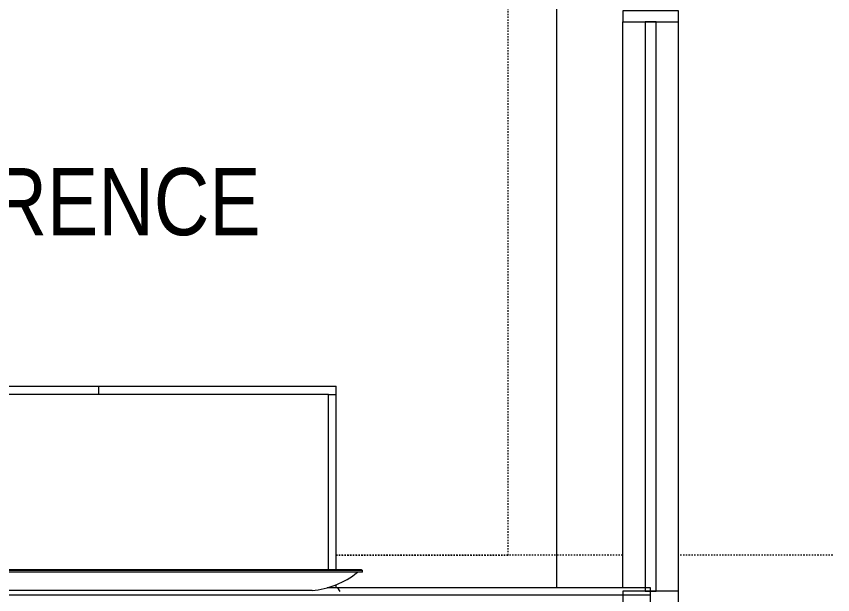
# Model space of a CAD drawing. Header units: inches. Extents: x 46946 to 48441, y 40324 to 42003.
# Drawn here: x 48368.4 to 48441.4, y 40735.8 to 40787.5 of the extents above; entities that cross this region are included whole.
import ezdxf

# ---------------------------------------------------------------- set-up
doc = ezdxf.new("R2010")
doc.units = ezdxf.units.IN
doc.header["$MEASUREMENT"] = 0
doc.linetypes.add('Dash 1_8_', pattern=[0.25, 0.125, -0.125])
for name, color, linetype, lineweight in [('8_ TYPICAL FLOOR PLAN__6th _ 10th__dwg _3_', 8, 'Continuous', 9), ('A-AREA-IDEN', 2, 'Continuous', 9), ('A-GLAZ-CURT', 52, 'Continuous', 9), ('A-GLAZ-CWMG', 51, 'Continuous', 9), ('A-WALL', 113, 'Continuous', 9), ('A-WALL-PATT', 111, 'Continuous', 13), ('I-FURN', 30, 'Continuous', 9), ('I-WALL', 2, 'Continuous', 9), ('Q-CASE', 31, 'Continuous', 9), ('Q-SPCQ', 91, 'Continuous', 9), ('THIN', 7, 'Continuous', 9)]:
    doc.layers.add(name, color=color, linetype=linetype, lineweight=lineweight)
doc.styles.add('Arial Narrow_2', font='ARIALN.TTF', dxfattribs={"height": 6})

# ---------------------------------------------------------------- blocks, each defined once
blk = doc.blocks.new('8_ TYPICAL FLOOR PLAN__6th _ 10th__dwg _3_-696755-Level 06 - Furniture')
at = {"layer": 'THIN', "flags": 128}
blk.add_lwpolyline([(16219.764, -31796.772), (16380.127, -31796.772), (16380.127, -31999.104)], dxfattribs=at)
blk = doc.blocks.new('System Panel - Glazed-935286-Level 06 - Furniture')
at = {"layer": 'A-GLAZ-CURT', "lineweight": 13}
for p, q in [((25.442, 0.5), (-25.442, 0.5)), ((-25.442, 0.5), (-25.442, -0.5)), ((25.442, -0.5), (25.442, 0.5)), ((-25.442, -0.5), (25.442, -0.5))]:
    blk.add_line(p, q, dxfattribs=at)
blk = doc.blocks.new('Rectangular Mullion - Rectangular Mullion-935254-Level 06 - Furniture')
at = {"layer": 'A-GLAZ-CWMG', "lineweight": 20}
for p, q in [((-0.5, 2.5), (0.5, 2.5)), ((-0.5, -2.5), (-0.5, 2.5)), ((0.5, 2.5), (0.5, -2.5)), ((0.5, -2.5), (-0.5, -2.5))]:
    blk.add_line(p, q, dxfattribs=at)
blk = doc.blocks.new('Rectangular Mullion - Rectangular Mullion-V35-Level 06 - Furniture')
at = {"layer": 'A-GLAZ-CWMG', "lineweight": 20}
for p, q in [((-0.5, 2.5), (0.5, 2.5)), ((-0.5, -2.5), (-0.5, 2.5)), ((0.5, 2.5), (0.5, -2.5)), ((0.5, -2.5), (-0.5, -2.5))]:
    blk.add_line(p, q, dxfattribs=at)
blk = doc.blocks.new('Rectangular Mullion - Rectangular Mullion-V36-Level 06 - Furniture')
at = {"layer": 'A-GLAZ-CWMG'}
for p, q in [((48422.582, 40736.436), (48422.582, 40786.998)), ((48427.582, 40736.114), (48427.582, 40786.998))]:
    blk.add_line(p, q, dxfattribs=at)
blk = doc.blocks.new('WORKROOM TABLES - 6 SEATS - WORKROOM TABLES - 6 SEATS-1186376-Level 06 - Furniture')
at = {"layer": 'I-FURN', "linetype": 'Dash 1_8_'}
for p, q in [((-108, -62.616), (-108, -78)), ((-108, -78), (94.299, -78))]:
    blk.add_line(p, q, dxfattribs=at)
blk = doc.blocks.new('WORKROOM TABLES - 6 SEATS - WORKROOM TABLES - 6 SEATS-687531-Level 06 - Furniture')
at = {"layer": 'I-FURN', "linetype": 'Dash 1_8_'}
for p, q in [((-108, -59.23), (-108, -33.616)), ((-108, -78), (-108, -64.23))]:
    blk.add_line(p, q, dxfattribs=at)
blk = doc.blocks.new('A-Flat_Screen_TV - 100_ Screen-1145022-Level 06 - Furniture')
at = {"layer": 'Q-SPCQ'}
for p, q in [((-38.449, 1.813), (38.449, 1.813)), ((-42.949, 0.188), (42.949, 0.188)), ((-42.949, 0.188), (-42.949, 0)), ((42.949, 0), (-42.949, 0)), ((-42.887, 0), (-42.887, -0.062)), ((42.887, -0.062), (-42.887, -0.062))]:
    blk.add_line(p, q, dxfattribs=at)
blk.add_arc((-37.85, -5.576), 7.413, 94.6372, 128.96562, dxfattribs=at)
blk = doc.blocks.new('C-Countertop - Default 2-1151128-Level 06 - Furniture')
at = {"layer": 'Q-CASE'}
for p, q in [((-47.262, -2.375), (-47.262, -18)), ((-47.262, -18), (38.388, -18))]:
    blk.add_line(p, q, dxfattribs=at)
blk = doc.blocks.new('CW Cupbd - conference-1390635-Level 06 - Furniture')
at = {"layer": 'Q-CASE'}
blk.add_line((24.966, -20.362), (1.995, -20.362), dxfattribs=at)
blk = doc.blocks.new('CW Cupbd - conference-1390707-Level 06 - Furniture')
at = {"layer": 'Q-CASE'}
for p, q in [((1.995, 20.362), (23.219, 20.362)), ((1.995, 20.362), (1.995, 19.612)), ((23.219, 19.612), (23.219, 20.362)), ((22.535, 19.612), (23.219, 19.612)), ((23.219, 3.987), (23.219, 19.612)), ((23.219, 2.362), (23.219, 2.658))]:
    blk.add_line(p, q, dxfattribs=at)

msp = doc.modelspace()

# ---------------------------------------------------------------- hatches: boundary and pattern name
at = {"layer": 'A-WALL-PATT', "lineweight": 9}
h = msp.add_hatch(dxfattribs=at)
h.set_pattern_fill('FP_1', color=256, style=0, pattern_type=2)
h.set_pattern_definition([(0, (0, 0), (30.72, 7.68), [1.267, -21.773, 1.267, -21.773, -122.88]), (0, (0, 0), (30.72, 7.68), [-46.08, 1.267, -44.813, 1.267, -21.773, -53.76]), (0, (0, 0), (30.72, 7.68), [-115.2, 1.267, -14.093, 1.267, -37.133]), (120, (11.52, 3.84), (-22.0110751, 22.7643004), [1.267, -21.773, 1.267, -21.773, -122.88]), (120, (11.52, 3.84), (-22.0110751, 22.7643004), [-46.08, 1.267, -44.813, 1.267, -21.773, -53.76]), (120, (11.52, 3.84), (-22.0110751, 22.7643004), [-115.2, 1.267, -14.093, 1.267, -37.133]), (240, (15.36, 19.2), (-8.7089249, -30.4443004), [1.267, -21.773, 1.267, -21.773, -122.88]), (240, (15.36, 19.2), (-8.7089249, -30.4443004), [-46.08, 1.267, -44.813, 1.267, -21.773, -53.76]), (240, (15.36, 19.2), (-8.7089249, -30.4443004), [-115.2, 1.267, -14.093, 1.267, -37.133])])
h.paths.add_polyline_path([(48317.914, 40735.811), (48425.082, 40735.811), (48425.082, 40736.436), (48396.181, 40736.436), (48394.813, 40736.186), (48317.914, 40736.186), (48316.491, 40736.436), (48270.884, 40736.436), (48270.884, 40735.811), (48317.69, 40735.811)])
h.paths.add_polyline_path([(48213.259, 40735.811), (48267.259, 40735.811), (48267.259, 40736.436), (48212.634, 40736.436)])

# ---------------------------------------------------------------- linework, layer by layer
at = {"layer": 'A-WALL', "lineweight": 13}
msp.add_line((48270.884, 40735.811), (48425.082, 40735.811), dxfattribs=at)
at = {"layer": 'I-WALL', "lineweight": 13}
for p, q in [((48425.082, 40736.436), (48396.181, 40736.436)), ((48425.082, 40731.561), (48425.082, 40736.436))]:
    msp.add_line(p, q, dxfattribs=at)

# ---------------------------------------------------------------- block references
at = {"layer": '8_ TYPICAL FLOOR PLAN__6th _ 10th__dwg _3_', "color": 7}
msp.add_blockref('8_ TYPICAL FLOOR PLAN__6th _ 10th__dwg _3_-696755-Level 06 - Furniture', (32036.537, 72735.541), dxfattribs=at)
at = {"layer": 'A-GLAZ-CURT', "rotation": 270}
msp.add_blockref('System Panel - Glazed-935286-Level 06 - Furniture', (48425.082, 40761.556), dxfattribs=at)
at = {"layer": 'A-GLAZ-CWMG', "extrusion": (0, 0, -1), "rotation": 270}
for name, p in [('Rectangular Mullion - Rectangular Mullion-935254-Level 06 - Furniture', (-48425.082, 40787.498)), ('Rectangular Mullion - Rectangular Mullion-V35-Level 06 - Furniture', (-48425.082, 40735.614))]:
    msp.add_blockref(name, p, dxfattribs=at)
at = {"layer": 'A-GLAZ-CWMG'}
msp.add_blockref('Rectangular Mullion - Rectangular Mullion-V36-Level 06 - Furniture', (0, 0), dxfattribs=at)
at = {"layer": 'I-FURN'}
for name, p, rotation in [('WORKROOM TABLES - 6 SEATS - WORKROOM TABLES - 6 SEATS-1186376-Level 06 - Furniture', (48334.352, 40847.35), 89.99999999999356), ('WORKROOM TABLES - 6 SEATS - WORKROOM TABLES - 6 SEATS-687531-Level 06 - Furniture', (48363.352, 40847.35), 90.00000000000644)]:
    msp.add_blockref(name, p, dxfattribs=dict(at, rotation=rotation))
at = {"layer": 'Q-CASE', "rotation": 180}
for name, p in [('CW Cupbd - conference-1390635-Level 06 - Furniture', (48377.74, 40734.074)), ('C-Countertop - Default 2-1151128-Level 06 - Furniture', (48349.022, 40735.686))]:
    msp.add_blockref(name, p, dxfattribs=at)
at = {"layer": 'Q-CASE'}
msp.add_blockref('CW Cupbd - conference-1390707-Level 06 - Furniture', (48373.749, 40734.074), dxfattribs=at)
at = {"layer": 'Q-SPCQ', "rotation": 180}
msp.add_blockref('A-Flat_Screen_TV - 100_ Screen-1145022-Level 06 - Furniture', (48356.364, 40737.999), dxfattribs=at)

# ---------------------------------------------------------------- texts
at = {"layer": 'A-AREA-IDEN', "insert": (48316.911, 40773.937), "char_height": 6, "width": 93.021, "attachment_point": 1, "style": 'Arial Narrow_2'}
msp.add_mtext('LARGE CONFERENCE', dxfattribs=at)

doc.saveas('drawing.dxf')
